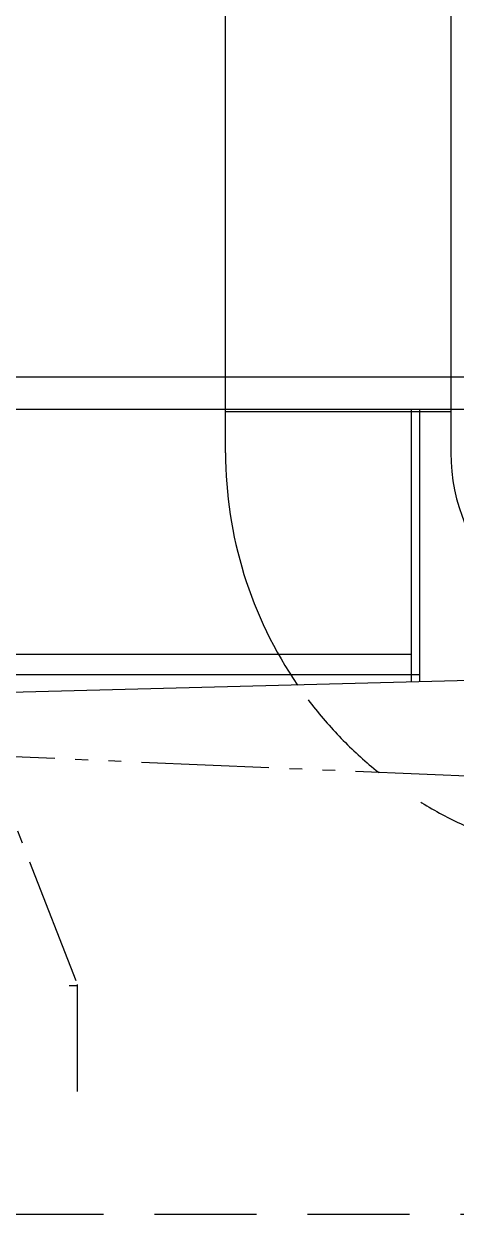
# Model space of a CAD drawing. Header units: millimetres. Extents: x 1084702 to 1166801, y 36632 to 124519.
# Drawn here: x 1121407 to 1121937, y 107221 to 108678 of the extents above; entities that cross this region are included whole.
import ezdxf

# ---------------------------------------------------------------- set-up
doc = ezdxf.new("R2010")
doc.units = ezdxf.units.MM
doc.header["$LTSCALE"] = 250
doc.linetypes.add('DASHED', pattern=[0.75, 0.5, -0.25])
doc.linetypes.add('PHANTOM', pattern=[2.1, 1.25, -0.2, 0.125, -0.2, 0.125, -0.2])
doc.layers.get('0').update_dxf_attribs({"color": 255})

# ---------------------------------------------------------------- blocks, each defined once
blk = doc.blocks.new('ankmm')
at = {"linetype": 'PHANTOM', "ltscale": 0.5}
for p, q in [((-1619.5, 920.3), (-1369.5, 281.3)), ((-1379.6, 280), (-1369.5, 280)), ((-1369.5, 150), (-1369.5, 281.3))]:
    blk.add_line(p, q, dxfattribs=at)
blk.add_lwpolyline([(-1815.4, 575.9), (1509.3, 433.6)], dxfattribs=at)
blk = doc.blocks.new('de4r5t6')
blk.add_lwpolyline([(-2376, 932), (-2376, 1604, 1.000001), (-2828, 1604), (-3104, 1604, -1), (-2100, 1604), (-2100, 930.6)], format="xyb")
at = {"linetype": 'DASHED'}
blk.add_lwpolyline([(-2274.8, 629.7, 0.235326), (-1874, 430), (-502, 430, -0.414214), (-276, 204), (-276, 0)], format="xyb", dxfattribs=at)
for radius, end in [(502, 214.4937), (226, 270)]:
    blk.add_arc((-1874, 932), radius, 180, end)
blk = doc.blocks.new('profil_B4_1')
for p, q in [((91731.9, 72619.7), (109833.1, 72619.7)), ((109833.1, 72579.7), (91731.9, 72579.7)), ((104167.6, 72576.7), (103891.6, 72576.7)), ((104119.6, 72246.1), (104119.6, 72579.7)), ((104129.6, 72246.3), (104129.6, 72579.7)), ((109891.5, 72397.5), (98071.9, 72087.5)), ((104119.6, 72279.7), (91731.9, 72279.7)), ((104129.6, 72254.7), (91731.9, 72254.7))]:
    blk.add_line(p, q)
at = {"linetype": 'DASHED'}
blk.add_line((86929.6, 71594.7), (109243.9, 71594.7), dxfattribs=at)
for name, p in [('de4r5t6', (106267.6, 71594.7)), ('ankmm', (105079.6, 71594.7))]:
    blk.add_blockref(name, p)

msp = doc.modelspace()

# ---------------------------------------------------------------- block references
msp.add_blockref('profil_B4_1', (1017763, 35626.5))

doc.saveas('drawing.dxf')
